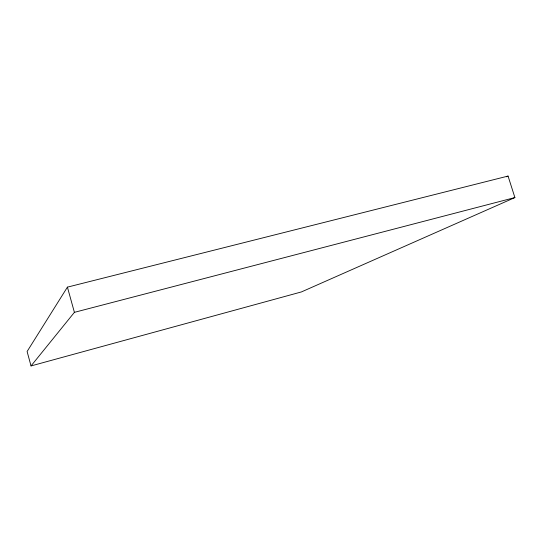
<?xml version="1.0" encoding="UTF-8"?>
<svg xmlns="http://www.w3.org/2000/svg" width="542" height="542" viewBox="0 0 542 542"><rect width="100%" height="100%" fill="white"/><g stroke="black" fill="none" stroke-linecap="round" stroke-linejoin="round"><path stroke-width="0.81" d="M67.418 287.138L27.1 351.501L31.029 365.931L301.406 291.935L514.9 197.566L508.057 176.069L67.418 287.138L74.403 312.341L31.029 365.931M506.533 176.807L508.057 176.069M74.403 312.341L514.9 197.566"/></g></svg>
